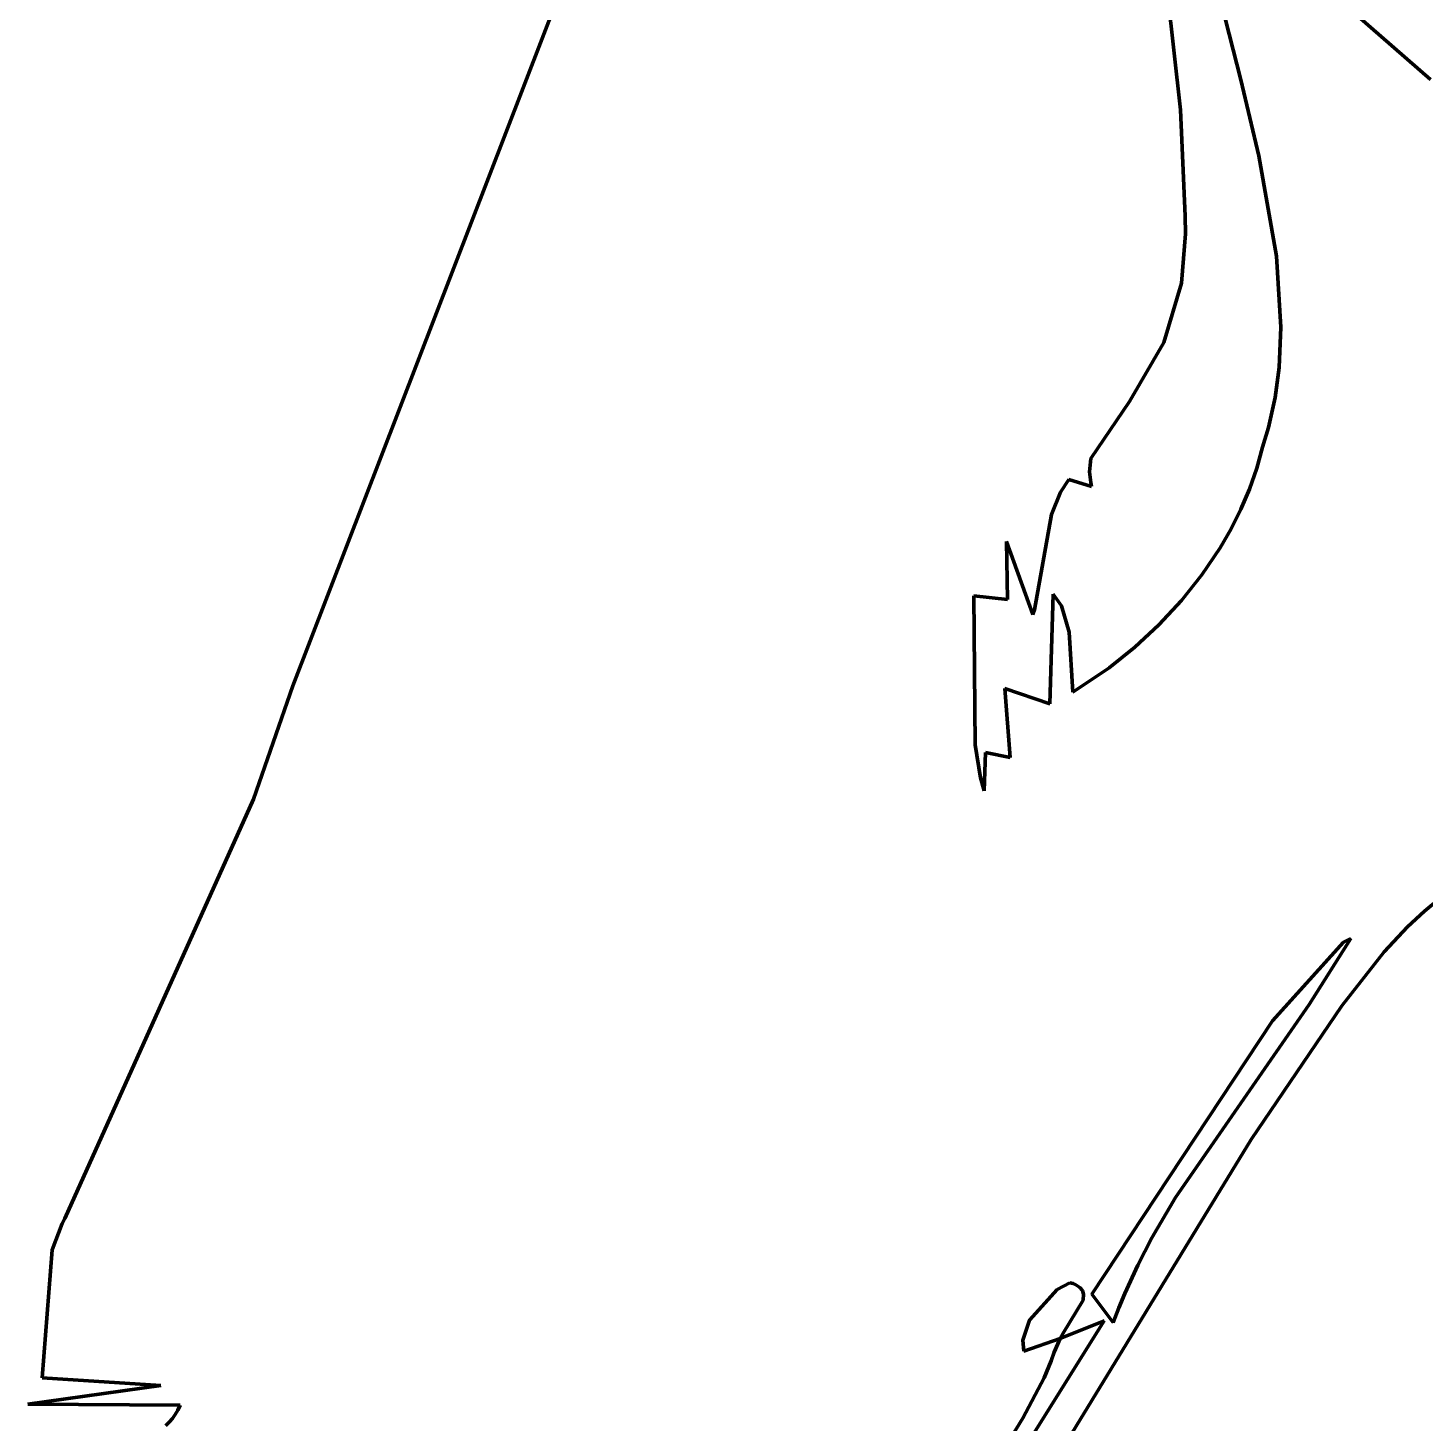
# Model space of a CAD drawing. Header units: millimetres. Extents: x 0 to 11.1, y 0 to 17.3.
# Drawn here: x 5.121 to 6.107, y 8.897 to 9.881 of the extents above; entities that cross this region are included whole.
import ezdxf

# ---------------------------------------------------------------- set-up
doc = ezdxf.new("R2010")
doc.units = ezdxf.units.MM
doc.layers.add('color#010101ff', color=7, linetype='CONTINUOUS', lineweight=100)
doc.layers.add('color#ffffffff', color=7, linetype='CONTINUOUS', lineweight=100)

msp = doc.modelspace()

# ---------------------------------------------------------------- linework, layer by layer
at = {"layer": 'color#010101ff'}
for p, q in [((5.50837, 9.9377), (5.30791, 9.417)), ((5.93428, 9.82341), (5.92449, 9.91042)), ((6.11072, 9.84492), (6.03671, 9.90951)), ((5.96316, 9.89806), (5.97695, 9.84463)), ((5.97695, 9.84463), (5.9897, 9.79088)), ((5.93766, 9.74845), (5.93428, 9.82341)), ((5.9897, 9.79088), (6.00213, 9.72024)), ((5.93776, 9.73594), (5.93766, 9.74845)), ((5.93513, 9.70104), (5.93776, 9.73594)), ((6.00213, 9.72024), (6.00523, 9.67012)), ((5.92254, 9.65924), (5.93513, 9.70104)), ((6.00523, 9.67012), (6.00387, 9.64159)), ((5.89825, 9.61773), (5.92254, 9.65924)), ((6.00387, 9.64159), (6.00103, 9.62035)), ((5.87113, 9.57728), (5.89825, 9.61773)), ((6.00103, 9.62035), (5.99643, 9.59932)), ((5.99643, 9.59932), (5.99228, 9.58545)), ((5.99228, 9.58545), (5.9881, 9.57047)), ((5.87002, 9.568), (5.87113, 9.57728)), ((5.87092, 9.5604), (5.87002, 9.568)), ((5.9881, 9.57047), (5.98297, 9.55587)), ((5.84964, 9.55365), (5.85542, 9.56261)), ((5.85542, 9.56261), (5.87161, 9.55773)), ((5.87161, 9.55773), (5.87092, 9.5604)), ((5.98297, 9.55587), (5.97693, 9.54165)), ((5.84334, 9.53782), (5.84964, 9.55365)), ((5.8313, 9.47053), (5.84334, 9.53782)), ((5.97693, 9.54165), (5.97005, 9.52784)), ((5.97005, 9.52784), (5.96236, 9.51445)), ((5.8123, 9.47792), (5.8114, 9.51874)), ((5.8114, 9.51874), (5.83015, 9.46728)), ((5.96236, 9.51445), (5.94943, 9.49523)), ((5.94943, 9.49523), (5.93495, 9.47707)), ((5.7893, 9.37538), (5.78854, 9.48051)), ((5.78854, 9.48051), (5.8123, 9.47792)), ((5.84434, 9.48172), (5.84206, 9.40418)), ((5.85028, 9.4735), (5.84434, 9.48172)), ((5.93495, 9.47707), (5.9191, 9.46005)), ((5.83015, 9.46728), (5.8313, 9.47053)), ((5.85578, 9.45491), (5.85028, 9.4735)), ((5.9191, 9.46005), (5.90203, 9.44424)), ((5.85835, 9.4124), (5.85578, 9.45491)), ((5.90203, 9.44424), (5.88389, 9.4297)), ((5.88389, 9.4297), (5.85835, 9.4124)), ((5.30791, 9.417), (5.28021, 9.33698)), ((5.84206, 9.40418), (5.81043, 9.41513)), ((5.81043, 9.41513), (5.81412, 9.36647)), ((5.79312, 9.35199), (5.7893, 9.37538)), ((5.7966, 9.37002), (5.79574, 9.3428)), ((5.81412, 9.36647), (5.7966, 9.37002)), ((5.79574, 9.3428), (5.79312, 9.35199)), ((5.28021, 9.33698), (5.14704, 9.04107)), ((6.10641, 9.25802), (6.11892, 9.26838)), ((6.09461, 9.24698), (6.10641, 9.25802)), ((6.05448, 9.23856), (6.02505, 9.19214)), ((6.0494, 9.23596), (6.05448, 9.23856)), ((6.07805, 9.22933), (6.09461, 9.24698)), ((5.99932, 9.18047), (6.0494, 9.23596)), ((6.04811, 9.19105), (6.07805, 9.22933)), ((6.02505, 9.19214), (5.93072, 9.05591)), ((5.98414, 9.0969), (6.04811, 9.19105)), ((5.87169, 8.98762), (5.99932, 9.18047)), ((5.71162, 8.6502), (5.98414, 9.0969)), ((5.93072, 9.05591), (5.91416, 9.02749)), ((5.14513, 9.0375), (5.13794, 9.01904)), ((5.14704, 9.04107), (5.14513, 9.0375)), ((5.91416, 9.02749), (5.90409, 9.00806)), ((5.13794, 9.01904), (5.13091, 8.9285)), ((5.90409, 9.00806), (5.89495, 8.98815)), ((5.84736, 8.99096), (5.85631, 8.99576)), ((5.85631, 8.99576), (5.85852, 8.9951)), ((5.85852, 8.9951), (5.86042, 8.99433)), ((5.86042, 8.99433), (5.86329, 8.99247)), ((5.86329, 8.99247), (5.86505, 8.99025)), ((5.82767, 8.96934), (5.84736, 8.99096)), ((5.86551, 8.98346), (5.85144, 8.96016)), ((5.86505, 8.99025), (5.86585, 8.98772)), ((5.86585, 8.98772), (5.86551, 8.98346)), ((5.88688, 8.96771), (5.87169, 8.98762)), ((5.89495, 8.98815), (5.89078, 8.978)), ((5.89078, 8.978), (5.88688, 8.96771)), ((5.8805, 8.96884), (5.77417, 8.79939)), ((5.82315, 8.95527), (5.82767, 8.96934)), ((5.84931, 8.95642), (5.8805, 8.96884)), ((5.82367, 8.94738), (5.82315, 8.95527)), ((5.84931, 8.95642), (5.82367, 8.94738)), ((5.84516, 8.94662), (5.84931, 8.95642)), ((5.85144, 8.96016), (5.84931, 8.95642)), ((5.84304, 8.9405), (5.84516, 8.94662)), ((5.83816, 8.92857), (5.84304, 8.9405)), ((5.21471, 8.9233), (5.12095, 8.90995)), ((5.13091, 8.9285), (5.21471, 8.9233)), ((5.82308, 8.9001), (5.83816, 8.92857)), ((5.12095, 8.90995), (5.22834, 8.90943)), ((5.22672, 8.90589), (5.22489, 8.9027)), ((5.22834, 8.90943), (5.22672, 8.90589)), ((5.22064, 8.89732), (5.21826, 8.89508)), ((5.22286, 8.89985), (5.22064, 8.89732)), ((5.22489, 8.9027), (5.22286, 8.89985)), ((5.77565, 8.82303), (5.82308, 8.9001))]:
    msp.add_line(p, q, dxfattribs=at)
at = {"layer": 'color#ffffffff'}
for p, q in [((5.30791, 9.417), (5.50837, 9.9377)), ((5.92449, 9.91042), (5.93428, 9.82341)), ((6.03671, 9.90951), (6.11072, 9.84492)), ((5.97695, 9.84463), (5.96316, 9.89806)), ((5.9897, 9.79088), (5.97695, 9.84463)), ((5.93428, 9.82341), (5.93766, 9.74845)), ((6.00213, 9.72024), (5.9897, 9.79088)), ((5.93766, 9.74845), (5.93776, 9.73594)), ((5.93776, 9.73594), (5.93513, 9.70104)), ((6.00523, 9.67012), (6.00213, 9.72024)), ((5.93513, 9.70104), (5.92254, 9.65924)), ((6.00387, 9.64159), (6.00523, 9.67012)), ((5.92254, 9.65924), (5.89825, 9.61773)), ((6.00103, 9.62035), (6.00387, 9.64159)), ((5.89825, 9.61773), (5.87113, 9.57728)), ((5.99643, 9.59932), (6.00103, 9.62035)), ((5.99228, 9.58545), (5.99643, 9.59932)), ((5.9881, 9.57047), (5.99228, 9.58545)), ((5.87113, 9.57728), (5.87002, 9.568)), ((5.87002, 9.568), (5.87092, 9.5604)), ((5.98297, 9.55587), (5.9881, 9.57047)), ((5.85542, 9.56261), (5.84964, 9.55365)), ((5.87161, 9.55773), (5.85542, 9.56261)), ((5.87092, 9.5604), (5.87161, 9.55773)), ((5.97693, 9.54165), (5.98297, 9.55587)), ((5.84964, 9.55365), (5.84334, 9.53782)), ((5.84334, 9.53782), (5.8313, 9.47053)), ((5.97005, 9.52784), (5.97693, 9.54165)), ((5.96236, 9.51445), (5.97005, 9.52784)), ((5.83015, 9.46728), (5.8114, 9.51874)), ((5.8114, 9.51874), (5.8123, 9.47792)), ((5.94943, 9.49523), (5.96236, 9.51445)), ((5.93495, 9.47707), (5.94943, 9.49523)), ((5.8123, 9.47792), (5.78854, 9.48051)), ((5.78854, 9.48051), (5.7893, 9.37538)), ((5.84206, 9.40418), (5.84434, 9.48172)), ((5.84434, 9.48172), (5.85028, 9.4735)), ((5.9191, 9.46005), (5.93495, 9.47707)), ((5.8313, 9.47053), (5.83015, 9.46728)), ((5.85028, 9.4735), (5.85578, 9.45491)), ((5.90203, 9.44424), (5.9191, 9.46005)), ((5.85578, 9.45491), (5.85835, 9.4124)), ((5.88389, 9.4297), (5.90203, 9.44424)), ((5.85835, 9.4124), (5.88389, 9.4297)), ((5.28021, 9.33698), (5.30791, 9.417)), ((5.81412, 9.36647), (5.81043, 9.41513)), ((5.81043, 9.41513), (5.84206, 9.40418)), ((5.7893, 9.37538), (5.79312, 9.35199)), ((5.79574, 9.3428), (5.7966, 9.37002)), ((5.7966, 9.37002), (5.81412, 9.36647)), ((5.79312, 9.35199), (5.79574, 9.3428)), ((5.14704, 9.04107), (5.28021, 9.33698)), ((6.11892, 9.26838), (6.10641, 9.25802)), ((6.10641, 9.25802), (6.09461, 9.24698)), ((6.02505, 9.19214), (6.05448, 9.23856)), ((6.05448, 9.23856), (6.0494, 9.23596)), ((6.09461, 9.24698), (6.07805, 9.22933)), ((6.0494, 9.23596), (5.99932, 9.18047)), ((6.07805, 9.22933), (6.04811, 9.19105)), ((5.93072, 9.05591), (6.02505, 9.19214)), ((6.04811, 9.19105), (5.98414, 9.0969)), ((5.99932, 9.18047), (5.87169, 8.98762)), ((5.98414, 9.0969), (5.71162, 8.6502)), ((5.91416, 9.02749), (5.93072, 9.05591)), ((5.13794, 9.01904), (5.14513, 9.0375)), ((5.14513, 9.0375), (5.14704, 9.04107)), ((5.90409, 9.00806), (5.91416, 9.02749)), ((5.13091, 8.9285), (5.13794, 9.01904)), ((5.89495, 8.98815), (5.90409, 9.00806)), ((5.85631, 8.99576), (5.84736, 8.99096)), ((5.85852, 8.9951), (5.85631, 8.99576)), ((5.86042, 8.99433), (5.85852, 8.9951)), ((5.86329, 8.99247), (5.86042, 8.99433)), ((5.86505, 8.99025), (5.86329, 8.99247)), ((5.84736, 8.99096), (5.82767, 8.96934)), ((5.85144, 8.96016), (5.86551, 8.98346)), ((5.86585, 8.98772), (5.86505, 8.99025)), ((5.86551, 8.98346), (5.86585, 8.98772)), ((5.87169, 8.98762), (5.88688, 8.96771)), ((5.89078, 8.978), (5.89495, 8.98815)), ((5.88688, 8.96771), (5.89078, 8.978)), ((5.77417, 8.79939), (5.8805, 8.96884)), ((5.82767, 8.96934), (5.82315, 8.95527)), ((5.8805, 8.96884), (5.84931, 8.95642)), ((5.82315, 8.95527), (5.82367, 8.94738)), ((5.82367, 8.94738), (5.84931, 8.95642)), ((5.84931, 8.95642), (5.84516, 8.94662)), ((5.84931, 8.95642), (5.85144, 8.96016)), ((5.84516, 8.94662), (5.84304, 8.9405)), ((5.84304, 8.9405), (5.83816, 8.92857)), ((5.12095, 8.90995), (5.21471, 8.9233)), ((5.21471, 8.9233), (5.13091, 8.9285)), ((5.83816, 8.92857), (5.82308, 8.9001)), ((5.22834, 8.90943), (5.12095, 8.90995)), ((5.22489, 8.9027), (5.22672, 8.90589)), ((5.22672, 8.90589), (5.22834, 8.90943)), ((5.21826, 8.89508), (5.22064, 8.89732)), ((5.22064, 8.89732), (5.22286, 8.89985)), ((5.22286, 8.89985), (5.22489, 8.9027)), ((5.82308, 8.9001), (5.77565, 8.82303))]:
    msp.add_line(p, q, dxfattribs=at)

doc.saveas('drawing.dxf')
